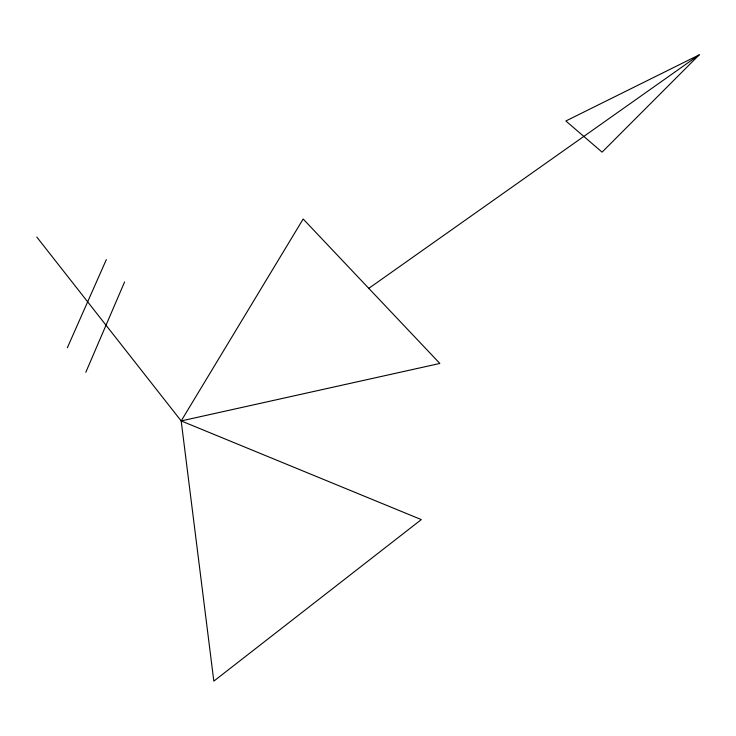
<?xml version="1.0" encoding="UTF-8"?>
<svg xmlns="http://www.w3.org/2000/svg" width="736" height="736" viewBox="0 0 736 736"><rect width="100%" height="100%" fill="white"/><g stroke="black" fill="none" stroke-linecap="round" stroke-linejoin="round"><path stroke-width="1.1" d="M85.808 372.278L124.586 281.971M67.326 347.797L106.343 259.569M181.185 420.928L421.305 519.598L213.826 681.131L181.185 420.928L303.168 219.006L439.852 363.455L181.185 420.928L36.8 237.066M699.2 54.869L602.085 152.14L565.864 120.98L699.2 54.869L368.791 288.356"/></g></svg>
